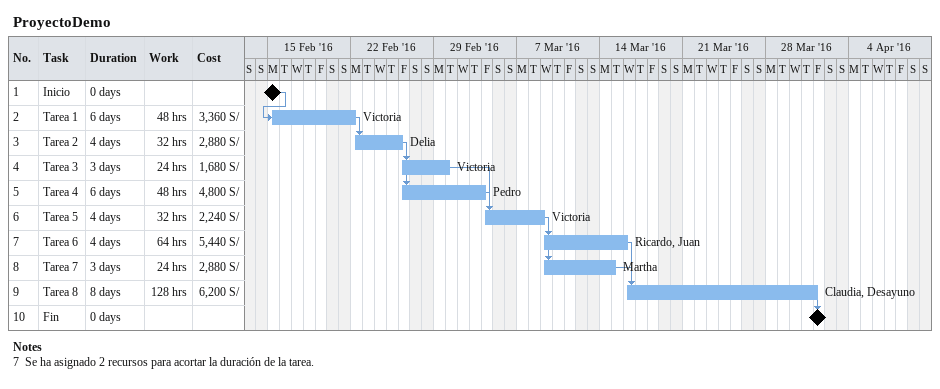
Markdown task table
ProyectoDemo

| ID | Task | Duration | Start | Finish | Predecessors | Resources | Work (h) | Cost (S/) |
|---|---|---|---|---|---|---|---|---|
| 1 | Inicio | 0d | 2016-02-15 | 2016-02-15 |  |  |  |  |
| 2 | Tarea 1 | 6d | 2016-02-15 | 2016-02-22 | 1 | Victoria | 48 | 3360 |
| 3 | Tarea 2 | 4d | 2016-02-22 | 2016-02-26 | 2 | Delia | 32 | 2880 |
| 4 | Tarea 3 | 3d | 2016-02-26 | 2016-03-01 | 3 | Victoria | 24 | 1680 |
| 5 | Tarea 4 | 6d | 2016-02-26 | 2016-03-04 | 3 | Pedro | 48 | 4800 |
| 6 | Tarea 5 | 4d | 2016-03-04 | 2016-03-09 | 4, 5 | Victoria | 32 | 2240 |
| 7 | Tarea 6 | 4d | 2016-03-09 | 2016-03-16 | 6 | Ricardo, Juan | 64 | 5440 |
| 8 | Tarea 7 | 3d | 2016-03-09 | 2016-03-15 | 6 | Martha | 24 | 2880 |
| 9 | Tarea 8 | 8d | 2016-03-16 | 2016-04-01 | 7, 8 | Claudia, Desayuno | 128 | 6200 |
| 10 | Fin | 0d | 2016-04-01 | 2016-04-01 | 9 |  |  |  |

Notes
- 7: Se ha asignado 2 recursos para acortar la duración de la tarea.
